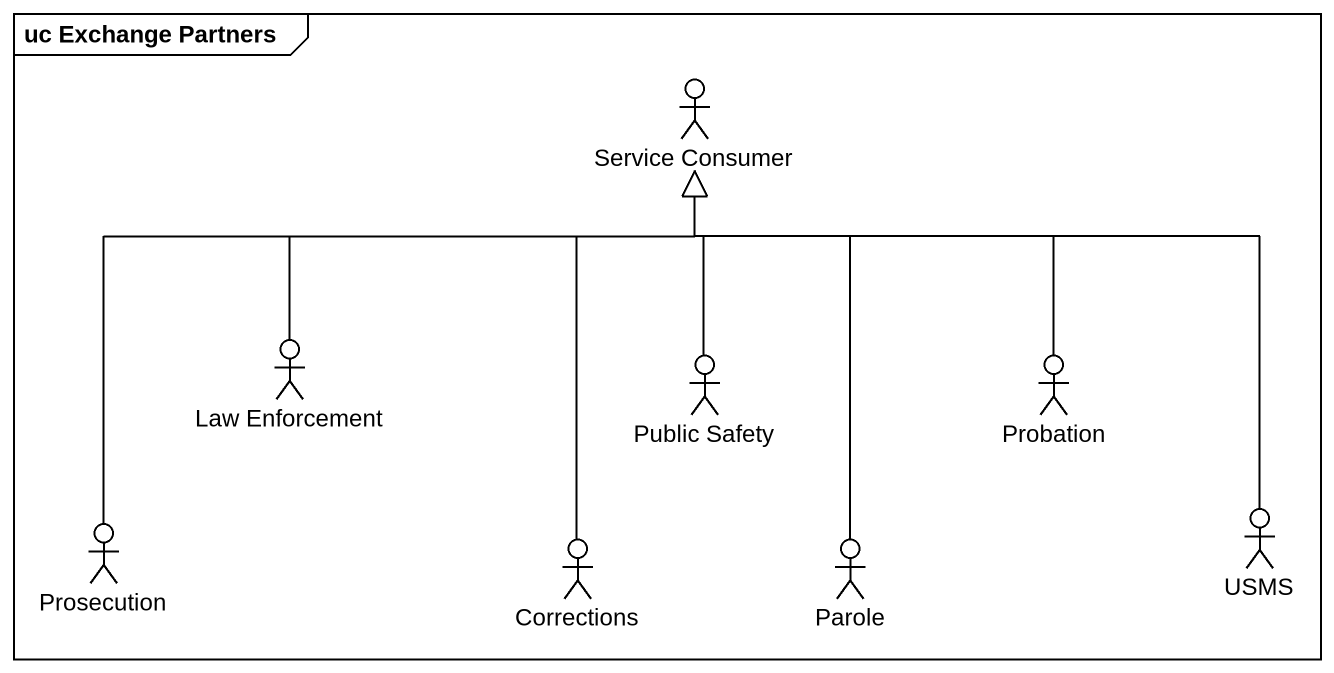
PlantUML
@startuml
mainframe uc Exchange Partners
actor "Service Consumer" as Service_Consumer
actor "Law Enforcement" as Law_Enforcement
actor "Public Safety" as Public_Safety
actor Probation
actor Prosecution
actor USMS
actor Corrections
actor Parole
Law_Enforcement -up-|> Service_Consumer
Public_Safety -up-|> Service_Consumer
Probation -up-|> Service_Consumer
Prosecution -up-|> Service_Consumer
USMS -up-|> Service_Consumer
Corrections -up-|> Service_Consumer
Parole -up-|> Service_Consumer
@enduml
